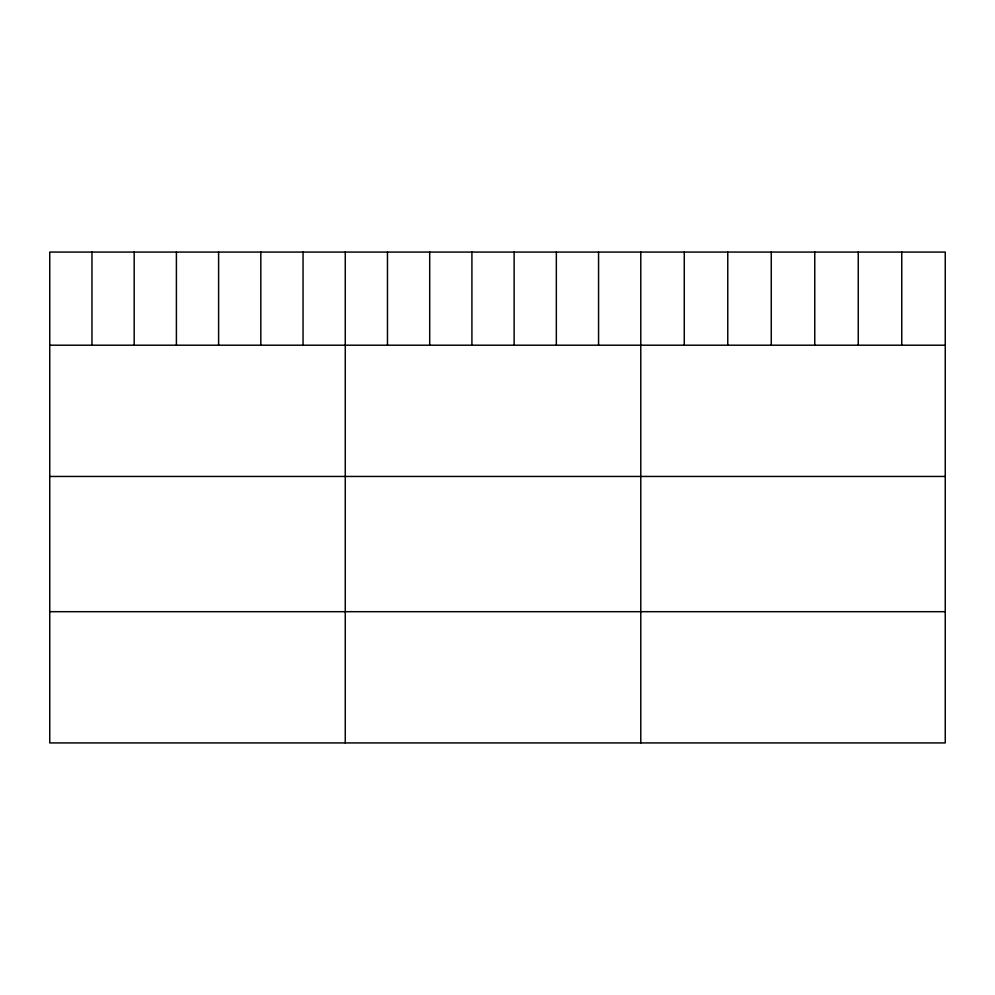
<?xml version="1.0" encoding="UTF-8"?>
<svg xmlns="http://www.w3.org/2000/svg" width="995" height="995" viewBox="0 0 995 995"><rect width="100%" height="100%" fill="white"/><g stroke="black" fill="none" stroke-linecap="round" stroke-linejoin="round"><path stroke-width="1.49" d="M945.25 345.203L945.25 742.929L49.75 742.929L49.75 252.071L945.25 252.071L945.25 345.203L49.75 345.203M49.75 476.456L945.25 476.456M49.75 611.689L945.25 611.689M901.756 252.071L901.756 345.203M858.262 252.071L858.262 345.203M814.768 252.071L814.768 345.203M771.262 252.071L771.262 345.203M727.768 252.071L727.768 345.203M684.274 252.071L684.274 345.203M640.78 252.071L640.78 742.929M598.567 252.071L598.567 345.203M556.342 252.071L556.342 345.203M514.129 252.071L514.129 345.203M471.916 252.071L471.916 345.203M429.703 252.071L429.703 345.203M387.478 252.071L387.478 345.203M345.265 252.071L345.265 742.929M303.052 252.071L303.052 345.203M260.827 252.071L260.827 345.203M218.614 252.071L218.614 345.203M176.401 252.071L176.401 345.203M134.188 252.071L134.188 345.203M91.963 252.071L91.963 345.203"/></g></svg>
